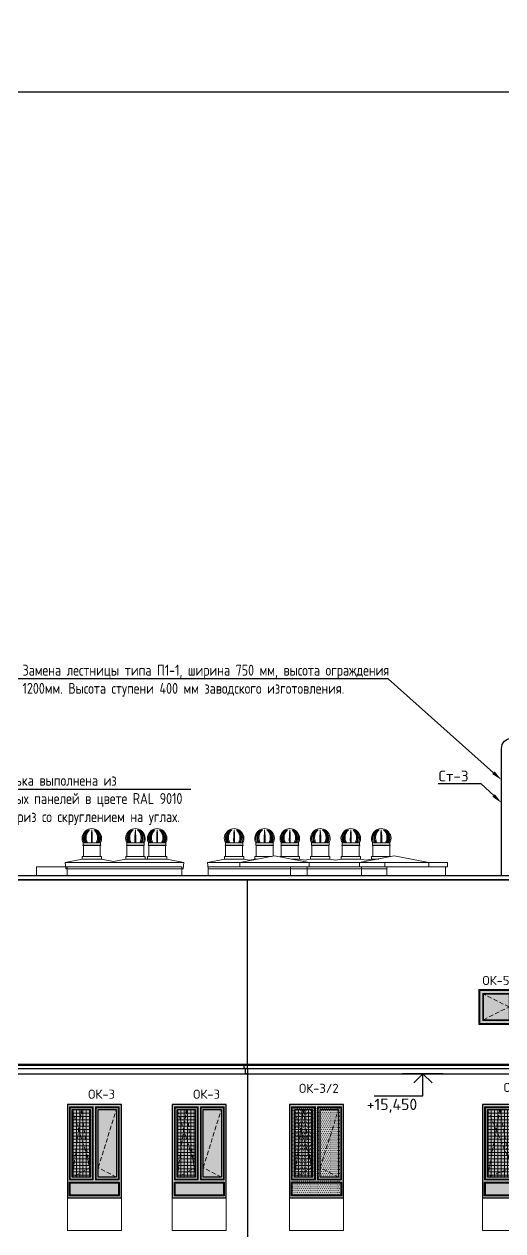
# Model space of a CAD drawing. Header units: millimetres. Extents: x -136099598 to 9192475, y 0 to 555997.
# Drawn here: x -307688 to -296697, y 300397 to 328093 of the extents above; entities that cross this region are included whole.
import ezdxf
from ezdxf import colors
from ezdxf.entities.mleader import LeaderData, LeaderLine
from ezdxf.math import Vec2, Vec3

# ---------------------------------------------------------------- set-up
doc = ezdxf.new("R2010")
doc.units = ezdxf.units.MM
doc.header["$MEASUREMENT"] = 0
doc.linetypes.add('ADSK_Штриховая_ш2 п1', pattern=[3, 2, -1])
doc.layers.get('0').update_dxf_attribs({"color": 250, "lineweight": 9})
doc.layers.add('!_Окно_00_Штрих_Стекло', color=7, linetype='Continuous', lineweight=0, true_color=0x737373)
doc.layers.add('RAL 7016', color=7, linetype='Continuous', lineweight=0, true_color=0x383e42)
for name, color, linetype in [('_RAMKA', 7, 'Continuous'), ('PDF _0', 7, 'Continuous'), ('PDF _PDF _0', 7, 'Continuous'), ('PDF _Текст', 7, 'Continuous')]:
    doc.layers.add(name, color=color, linetype=linetype)
for name, color, linetype, lineweight in [('АР-Выноски', 5, 'Continuous', 5), ('АР_вентшахты', 7, 'Continuous', 18), ('АР_вентшахты задний план', 8, 'Continuous', 18), ('АР_Карниз основная часть 4 этажа', 103, 'Continuous', 30), ('АР_Отметки', 250, 'Continuous', 15), ('Подвал', 250, 'ADSK_Штриховая_ш2 п1', 30), ('РАЗМЕРЫ ВНУТРЕННИЕ', 137, 'Continuous', 5), ('СТЕНЫ кирпич ЛИДЕР', 250, 'Continuous', 15), ('Фасад_тонкие', 7, 'Continuous', 5), ('фасады', 7, 'Continuous', 9)]:
    doc.layers.add(name, color=color, linetype=linetype, lineweight=lineweight)
doc.styles.add('ICOCPEUR', font='isocpeur.ttf')
doc.styles.add('ISOCPEUR', font='isocpeur.ttf', dxfattribs={"width": 0.7})
doc.styles.add('PDF ISOCPEUR', font='isocpeur.ttf')
pattern_1 = [(180, (113, 473.496), (-7e-15, -75), []), (270, (113, 473.496), (75, -1e-14), [])]

# ---------------------------------------------------------------- blocks, each defined once
blk = doc.blocks.new('A$Cb9b29b39')
at = {"layer": '!_Окно_00_Штрих_Стекло'}
h = blk.add_hatch(color=256, dxfattribs=at)
h.dxf.hatch_style = 1
h.set_gradient(color1=(70, 92, 124), color2=(219, 225, 235), name='CURVED')
h.paths.add_polyline_path([(113, 2027), (532, 2027), (532, 473), (113, 473)])
h.paths.add_polyline_path([(1127, 2027), (708, 2027), (708, 473), (1127, 473)])
h.paths.add_polyline_path([(63, 347), (1177, 347), (1177, 63), (63, 63)])
at = {"layer": 'PDF _PDF _0', "lineweight": 0, "true_color": 0x636466}
h = blk.add_hatch(dxfattribs=at)
h.set_pattern_fill('ANSI37', color=251, scale=600, angle=135)
h.set_pattern_definition(pattern_1)
h.paths.add_polyline_path([(532, 473), (532, 2027), (113, 2026), (113, 473)])
at = {"layer": 'RAL 7016'}
h = blk.add_hatch(color=256, dxfattribs=at)
h.dxf.hatch_style = 1
h.paths.add_polyline_path([(0, 0), (1240, 0), (1240, 2140), (0, 2140)])
h.paths.add_polyline_path([(63, 347), (1177, 347), (1177, 63), (63, 63)], flags=16)
h.paths.add_polyline_path([(708, 2027), (1127, 2027), (1127, 473), (708, 473)], flags=16)
h.paths.add_polyline_path([(113, 2027), (532, 2027), (532, 473), (113, 473)], flags=16)
at = {"layer": 'PDF _0', "linetype": 'ADSK_Штриховая_ш2 п1', "lineweight": 0, "ltscale": 50}
for p, q in [((113, 473), (323, 2027)), ((113, 2027), (532, 697)), ((323, 2027), (532, 473)), ((708, 697), (1127, 2027)), ((532, 697), (113, 473)), ((1127, 473), (708, 697))]:
    blk.add_line(p, q, dxfattribs=at)
at = {"layer": 'PDF _Текст'}
for points in [[(0, 0), (1240, 0), (1240, 2140), (0, 2140)], [(113, 2027), (532, 2027), (532, 473), (113, 473)], [(708, 2027), (1127, 2027), (1127, 473), (708, 473)], [(47, 363), (1193, 363), (1193, 47), (47, 47)], [(63, 347), (1177, 347), (1177, 63), (63, 63)]]:
    blk.add_lwpolyline(points, close=True, dxfattribs=at)
at = {"layer": 'РАЗМЕРЫ ВНУТРЕННИЕ'}
for p, q in [((47, 2086), (63, 2070)), ((579, 2070), (595, 2086)), ((662, 2070), (646, 2086)), ((1193, 2086), (1177, 2070)), ((63, 430), (47, 414)), ((579, 430), (595, 414)), ((662, 430), (646, 414)), ((1177, 430), (1193, 414))]:
    blk.add_line(p, q, dxfattribs=at)
at = {"layer": 'РАЗМЕРЫ ВНУТРЕННИЕ', "color": 7}
for points in [[(595, 414), (47, 414), (47, 2086), (595, 2086)], [(646, 414), (1193, 414), (1193, 2086), (646, 2086)]]:
    blk.add_lwpolyline(points, close=True, dxfattribs=at)
at = {"layer": 'РАЗМЕРЫ ВНУТРЕННИЕ'}
for points in [[(63, 430), (579, 430), (579, 2070), (63, 2070)], [(1177, 430), (662, 430), (662, 2070), (1177, 2070)]]:
    blk.add_lwpolyline(points, close=True, dxfattribs=at)
at = {"layer": 'PDF _Текст', "lineweight": 0, "insert": (478, 2274), "char_height": 210, "attachment_point": 7, "style": 'PDF ISOCPEUR'}
blk.add_mtext('ОК-3', dxfattribs=at)
blk = doc.blocks.new('A$Cbb492947')
at = {"layer": '!_Окно_00_Штрих_Стекло'}
h = blk.add_hatch(color=256, dxfattribs=at)
h.dxf.hatch_style = 1
h.set_gradient(color1=(70, 92, 124), color2=(219, 225, 235), name='CURVED')
h.paths.add_polyline_path([(113, 2027), (682, 2027), (682, 473), (113, 473)])
h.paths.add_polyline_path([(1427, 2027), (858, 2027), (858, 473), (1427, 473)])
h.paths.add_polyline_path([(63, 347), (1477, 347), (1477, 63), (63, 63)])
at = {"layer": 'PDF _PDF _0', "lineweight": 0, "true_color": 0x636466}
h = blk.add_hatch(dxfattribs=at)
h.set_pattern_fill('ANSI37', color=251, scale=600, angle=135)
h.set_pattern_definition([(180, (263, 473.496), (-7e-15, -75), []), (270, (263, 473.496), (75, -1e-14), [])])
h.paths.add_polyline_path([(682, 473), (682, 2027), (113, 2026), (113, 474)])
at = {"layer": 'RAL 7016'}
h = blk.add_hatch(color=256, dxfattribs=at)
h.dxf.hatch_style = 1
h.paths.add_polyline_path([(0, 0), (1540, 0), (1540, 2140), (0, 2140)])
h.paths.add_polyline_path([(63, 347), (1477, 347), (1477, 63), (63, 63)], flags=16)
h.paths.add_polyline_path([(858, 2027), (1427, 2027), (1427, 473), (858, 473)], flags=16)
h.paths.add_polyline_path([(113, 2027), (682, 2027), (682, 473), (113, 473)], flags=16)
at = {"layer": 'PDF _0', "linetype": 'ADSK_Штриховая_ш2 п1', "lineweight": 0, "ltscale": 50}
for p, q in [((113, 2027), (682, 697)), ((113, 473), (398, 2027)), ((398, 2027), (682, 473)), ((858, 697), (1427, 2027)), ((682, 697), (113, 473)), ((1427, 473), (858, 697))]:
    blk.add_line(p, q, dxfattribs=at)
at = {"layer": 'PDF _Текст'}
for points in [[(0, 0), (1540, 0), (1540, 2140), (0, 2140)], [(113, 2027), (682, 2027), (682, 473), (113, 473)], [(858, 2027), (1427, 2027), (1427, 473), (858, 473)], [(47, 363), (1493, 363), (1493, 47), (47, 47)], [(63, 347), (1477, 347), (1477, 63), (63, 63)]]:
    blk.add_lwpolyline(points, close=True, dxfattribs=at)
at = {"layer": 'РАЗМЕРЫ ВНУТРЕННИЕ'}
for p, q in [((47, 2086), (63, 2070)), ((729, 2070), (745, 2086)), ((812, 2070), (796, 2086)), ((1493, 2086), (1477, 2070)), ((63, 430), (47, 414)), ((729, 430), (745, 414)), ((812, 430), (796, 414)), ((1477, 430), (1493, 414))]:
    blk.add_line(p, q, dxfattribs=at)
at = {"layer": 'РАЗМЕРЫ ВНУТРЕННИЕ', "color": 7}
for points in [[(745, 414), (47, 414), (47, 2086), (745, 2086)], [(796, 414), (1493, 414), (1493, 2086), (796, 2086)]]:
    blk.add_lwpolyline(points, close=True, dxfattribs=at)
at = {"layer": 'РАЗМЕРЫ ВНУТРЕННИЕ'}
for points in [[(63, 430), (729, 430), (729, 2070), (63, 2070)], [(1477, 430), (812, 430), (812, 2070), (1477, 2070)]]:
    blk.add_lwpolyline(points, close=True, dxfattribs=at)
at = {"layer": 'PDF _Текст', "lineweight": 0, "insert": (483, 2429), "char_height": 210, "attachment_point": 7, "style": 'PDF ISOCPEUR'}
blk.add_mtext('ОК-4', dxfattribs=at)
blk = doc.blocks.new('A$C51732155')
at = {"layer": '!_Окно_00_Штрих_Стекло'}
h = blk.add_hatch(color=256, dxfattribs=at)
h.dxf.hatch_style = 1
h.set_gradient(color1=(70, 92, 124), color2=(219, 225, 235), name='CURVED')
h.paths.add_polyline_path([(104, 106), (693, 106), (693, 695), (104, 695)])
at = {"layer": 'RAL 7016', "ltscale": 100, "transparency": 33554687}
h = blk.add_hatch(color=256, dxfattribs=at)
h.dxf.hatch_style = 1
h.paths.add_polyline_path([(798, 798), (0, 798), (0, 0), (798, 0)])
h.paths.add_polyline_path([(693, 695), (693, 106), (104, 106), (104, 695)], flags=16)
at = {"layer": 'PDF _0', "lineweight": 0}
blk.add_lwpolyline([(89, 710), (708, 710), (709, 92), (89, 92)], close=True, dxfattribs=at)
at = {"layer": 'PDF _0', "linetype": 'ADSK_Штриховая_ш2 п1', "lineweight": 0, "ltscale": 50}
blk.add_lwpolyline([(104, 106), (693, 401), (104, 695)], dxfattribs=at)
at = {"layer": 'PDF _PDF _0', "lineweight": 0}
for points in [[(0, 0), (798, 0), (798, 798), (0, 798)], [(20, 20), (778, 20), (778, 778), (20, 778)], [(693, 106), (104, 106), (104, 695), (693, 695)]]:
    blk.add_lwpolyline(points, close=True, dxfattribs=at)
at = {"layer": 'PDF _Текст', "lineweight": 0, "insert": (81, 902), "char_height": 210, "attachment_point": 7, "style": 'PDF ISOCPEUR'}
blk.add_mtext('ОК-5', dxfattribs=at)
blk = doc.blocks.new('A$C3f7f453c')
at = {"layer": '!_Окно_00_Штрих_Стекло'}
h = blk.add_hatch(color=256, dxfattribs=at)
h.dxf.hatch_style = 1
h.set_gradient(color1=(70, 92, 124), color2=(219, 225, 235), name='CURVED')
h.paths.add_polyline_path([(113, 2027), (532, 2027), (532, 473), (113, 473)])
h.paths.add_polyline_path([(1127, 2027), (708, 2027), (708, 473), (1127, 473)])
h.paths.add_polyline_path([(63, 347), (1177, 347), (1177, 63), (63, 63)])
h = blk.add_hatch()
h.set_pattern_fill('DOTS', color=256, scale=700)
h.set_pattern_definition([(0, (189864.078, -282171.71), (21.875, 43.75), [0, -43.75])])
h.paths.add_polyline_path([(1193, 2086), (47, 2086), (47, 47), (1193, 47)])
at = {"layer": 'PDF _PDF _0', "lineweight": 0, "true_color": 0x636466}
h = blk.add_hatch(dxfattribs=at)
h.set_pattern_fill('ANSI37', color=251, scale=600, angle=135)
h.set_pattern_definition(pattern_1)
h.paths.add_polyline_path([(532, 473), (532, 2027), (113, 2026), (113, 473)])
at = {"layer": 'RAL 7016'}
h = blk.add_hatch(color=256, dxfattribs=at)
h.dxf.hatch_style = 1
h.paths.add_polyline_path([(0, 0), (1240, 0), (1240, 2140), (0, 2140)])
h.paths.add_polyline_path([(63, 347), (1177, 347), (1177, 63), (63, 63)], flags=16)
h.paths.add_polyline_path([(708, 2027), (1127, 2027), (1127, 473), (708, 473)], flags=16)
h.paths.add_polyline_path([(113, 2027), (532, 2027), (532, 473), (113, 473)], flags=16)
at = {"layer": 'PDF _0', "linetype": 'ADSK_Штриховая_ш2 п1', "lineweight": 0, "ltscale": 50}
for p, q in [((113, 473), (323, 2027)), ((113, 2027), (532, 697)), ((323, 2027), (532, 473)), ((708, 697), (1127, 2027)), ((532, 697), (113, 473)), ((1127, 473), (708, 697))]:
    blk.add_line(p, q, dxfattribs=at)
at = {"layer": 'PDF _Текст'}
for points in [[(0, 0), (1240, 0), (1240, 2140), (0, 2140)], [(113, 2027), (532, 2027), (532, 473), (113, 473)], [(708, 2027), (1127, 2027), (1127, 473), (708, 473)], [(47, 363), (1193, 363), (1193, 47), (47, 47)], [(63, 347), (1177, 347), (1177, 63), (63, 63)]]:
    blk.add_lwpolyline(points, close=True, dxfattribs=at)
at = {"layer": 'РАЗМЕРЫ ВНУТРЕННИЕ'}
for p, q in [((47, 2086), (63, 2070)), ((579, 2070), (595, 2086)), ((662, 2070), (646, 2086)), ((1193, 2086), (1177, 2070)), ((63, 430), (47, 414)), ((579, 430), (595, 414)), ((662, 430), (646, 414)), ((1177, 430), (1193, 414))]:
    blk.add_line(p, q, dxfattribs=at)
at = {"layer": 'РАЗМЕРЫ ВНУТРЕННИЕ', "color": 7}
for points in [[(595, 414), (47, 414), (47, 2086), (595, 2086)], [(646, 414), (1193, 414), (1193, 2086), (646, 2086)]]:
    blk.add_lwpolyline(points, close=True, dxfattribs=at)
at = {"layer": 'РАЗМЕРЫ ВНУТРЕННИЕ'}
for points in [[(63, 430), (579, 430), (579, 2070), (63, 2070)], [(1177, 430), (662, 430), (662, 2070), (1177, 2070)]]:
    blk.add_lwpolyline(points, close=True, dxfattribs=at)
at = {"layer": 'PDF _Текст', "lineweight": 0, "insert": (220, 2409), "char_height": 210, "attachment_point": 7, "style": 'PDF ISOCPEUR'}
blk.add_mtext('ОК-3/2', dxfattribs=at)
blk = doc.blocks.new('Карниз основная часть')
at = {"layer": 'АР_Карниз основная часть 4 этажа', "ltscale": 150}
for points in [[(-350192, 304004), (-350242, 304004), (-350242, 304124), (-350272, 304124), (-350272, 304204), (-350192, 304224)], [(-350272, 304204), (-350192, 304204)], [(-350242, 304124), (-350192, 304124)]]:
    blk.add_lwpolyline(points, dxfattribs=at)
blk = doc.blocks.new('_DotSmall')
at = {"color": 0, "linetype": 'ByBlock', "const_width": 0.5}
blk.add_lwpolyline([(-0.0625, 0, 1), (0.0625, 0, 1)], format="xyb", close=True, dxfattribs=at)

msp = doc.modelspace()

# ---------------------------------------------------------------- linework, layer by layer
at = {"layer": '_RAMKA', "ltscale": 100}
msp.add_lwpolyline([(-245672.6, 242529), (-245672.6, 326529), (-366572.1, 326529), (-366572.1, 242529)], close=True, dxfattribs=at)
at = {"layer": 'АР_вентшахты', "ltscale": 150}
for p, q in [((-304021, 308853.6), (-306746.6, 308853.6)), ((-306355.6, 308930.3), (-305912, 308930.3)), ((-306328.8, 308990.6), (-305938.8, 308990.6)), ((-305355.6, 308930.3), (-304912, 308930.3)), ((-305328.8, 308990.6), (-304938.8, 308990.6)), ((-304855.6, 308930.3), (-304412, 308930.3)), ((-304828.8, 308990.6), (-304438.8, 308990.6)), ((-302254.2, 308853.6), (-303479.8, 308853.6)), ((-303088.8, 308930.3), (-302645.2, 308930.3)), ((-303062, 308990.6), (-302672, 308990.6)), ((-301554.2, 308853.6), (-302779.8, 308853.6)), ((-302388.8, 308930.3), (-302328.7, 308930.3)), ((-302362, 308990.6), (-302008, 308990.6)), ((-301783.4, 308990.6), (-301393.4, 308990.6)), ((-298875.6, 308853.6), (-301554.2, 308853.6)), ((-301549.3, 308930.3), (-301366.6, 308930.3)), ((-301110.2, 308930.3), (-300666.7, 308930.3)), ((-301083.5, 308990.6), (-300693.5, 308990.6)), ((-300410.2, 308930.3), (-299966.6, 308930.3)), ((-300383.4, 308990.6), (-299993.4, 308990.6)), ((-299710.2, 308930.3), (-299546.6, 308930.3)), ((-299683.5, 308990.6), (-299293.5, 308990.6)), ((-304037.1, 308703.5), (-306730.5, 308703.5)), ((-302270.3, 308703.5), (-303463.7, 308703.5)), ((-301570.3, 308703.5), (-302763.7, 308703.5)), ((-299357.1, 308703.5), (-301572, 308703.5))]:
    msp.add_line(p, q, dxfattribs=at)
at = {"layer": 'АР_вентшахты', "color": 18, "ltscale": 150, "true_color": 0x000000}
for points in [[(-306338.8, 309240.6), (-305928.8, 309240.6), (-305928.8, 309250.6), (-306338.8, 309250.6)], [(-306333.8, 309250.6), (-305933.8, 309250.6), (-305933.8, 309300.6), (-306333.8, 309300.6)], [(-306328.8, 308990.6), (-305938.8, 308990.6), (-305938.8, 309240.6), (-306328.8, 309240.6)], [(-305338.8, 309240.6), (-304928.8, 309240.6), (-304928.8, 309250.6), (-305338.8, 309250.6)], [(-305333.8, 309250.6), (-304933.8, 309250.6), (-304933.8, 309300.6), (-305333.8, 309300.6)], [(-305328.8, 308990.6), (-304938.8, 308990.6), (-304938.8, 309240.6), (-305328.8, 309240.6)], [(-304838.8, 309240.6), (-304428.8, 309240.6), (-304428.8, 309250.6), (-304838.8, 309250.6)], [(-304833.8, 309250.6), (-304433.8, 309250.6), (-304433.8, 309300.6), (-304833.8, 309300.6)], [(-304828.8, 308990.6), (-304438.8, 308990.6), (-304438.8, 309240.6), (-304828.8, 309240.6)], [(-303072, 309240.6), (-302662, 309240.6), (-302662, 309250.6), (-303072, 309250.6)], [(-303067, 309250.6), (-302667, 309250.6), (-302667, 309300.6), (-303067, 309300.6)], [(-303062, 308990.6), (-302672, 308990.6), (-302672, 309240.6), (-303062, 309240.6)], [(-302372, 309240.6), (-301962, 309240.6), (-301962, 309250.6), (-302372, 309250.6)], [(-302367, 309250.6), (-301967, 309250.6), (-301967, 309300.6), (-302367, 309300.6)], [(-301793.4, 309240.6), (-301383.4, 309240.6), (-301383.4, 309250.6), (-301793.4, 309250.6)], [(-301788.4, 309250.6), (-301388.4, 309250.6), (-301388.4, 309300.6), (-301788.4, 309300.6)], [(-301783.4, 308990.6), (-301393.4, 308990.6), (-301393.4, 309240.6), (-301783.4, 309240.6)], [(-301093.5, 309240.6), (-300683.5, 309240.6), (-300683.5, 309250.6), (-301093.5, 309250.6)], [(-301088.5, 309250.6), (-300688.5, 309250.6), (-300688.5, 309300.6), (-301088.5, 309300.6)], [(-301083.5, 308990.6), (-300693.5, 308990.6), (-300693.5, 309240.6), (-301083.5, 309240.6)], [(-300393.4, 309240.6), (-299983.4, 309240.6), (-299983.4, 309250.6), (-300393.4, 309250.6)], [(-300388.4, 309250.6), (-299988.4, 309250.6), (-299988.4, 309300.6), (-300388.4, 309300.6)], [(-300383.4, 308990.6), (-299993.4, 308990.6), (-299993.4, 309240.6), (-300383.4, 309240.6)], [(-299693.5, 309240.6), (-299283.5, 309240.6), (-299283.5, 309250.6), (-299693.5, 309250.6)], [(-299688.5, 309250.6), (-299288.5, 309250.6), (-299288.5, 309300.6), (-299688.5, 309300.6)], [(-299683.5, 308990.6), (-299293.5, 308990.6), (-299293.5, 309240.6), (-299683.5, 309240.6)]]:
    msp.add_lwpolyline(points, close=True, dxfattribs=at)
for points in [[(-306133.8, 309300.6), (-306143.8, 309300.6)], [(-305133.8, 309300.6), (-305143.8, 309300.6)], [(-304633.8, 309300.6), (-304643.8, 309300.6)], [(-302867, 309300.6), (-302877, 309300.6)], [(-301972, 308997.4), (-301972, 309240.6), (-302362, 309240.6), (-302362, 308990.6), (-302008, 308990.6)], [(-302167, 309300.6), (-302177, 309300.6)], [(-301588.4, 309300.6), (-301598.4, 309300.6)], [(-300888.5, 309300.6), (-300898.5, 309300.6)], [(-300188.4, 309300.6), (-300198.4, 309300.6)], [(-299488.5, 309300.6), (-299498.5, 309300.6)]]:
    msp.add_lwpolyline(points, dxfattribs=at)
at = {"layer": 'АР_вентшахты', "ltscale": 150}
for points in [[(-306328.8, 308990.6), (-306355.6, 308990.6), (-306355.6, 308930.3), (-306746.6, 308853.6), (-306730.5, 308703.5)], [(-305938.8, 308990.6), (-305912, 308990.6), (-305912, 308930.3), (-305633.8, 308875.7)], [(-305328.8, 308990.6), (-305355.6, 308990.6), (-305355.6, 308930.3), (-305633.8, 308875.7)], [(-304938.8, 308990.6), (-304912, 308990.6), (-304912, 308930.3), (-304883.8, 308924.8)], [(-304828.8, 308990.6), (-304855.6, 308990.6), (-304855.6, 308930.3), (-304883.8, 308924.8)], [(-304438.8, 308990.6), (-304412, 308990.6), (-304412, 308930.3), (-304021, 308853.6), (-304037.1, 308703.5)], [(-303062, 308990.6), (-303088.8, 308990.6), (-303088.8, 308930.3), (-303479.8, 308853.6), (-303463.7, 308703.5)], [(-302737, 308853.6), (-301141, 308853.6), (-301939, 309003.6), (-302737, 308853.6), (-302737, 308753.6), (-301141, 308753.6), (-301141, 308853.6)], [(-302672, 308990.6), (-302645.2, 308990.6), (-302645.2, 308930.3), (-302517, 308905.2)], [(-302362, 308990.6), (-302388.8, 308990.6), (-302388.8, 308930.3), (-302517, 308905.2)], [(-301783.4, 308990.6), (-301810.2, 308990.6), (-301810.2, 308979.4)], [(-301393.4, 308990.6), (-301366.6, 308990.6), (-301366.6, 308930.3), (-301238.4, 308905.2)], [(-301083.5, 308990.6), (-301110.2, 308990.6), (-301110.2, 308930.3), (-301238.4, 308905.2)], [(-300693.5, 308990.6), (-300666.7, 308990.6), (-300666.7, 308930.3), (-300538.4, 308905.2)], [(-300383.4, 308990.6), (-300410.2, 308990.6), (-300410.2, 308930.3), (-300538.4, 308905.2)], [(-299993.4, 308990.6), (-299966.6, 308990.6), (-299966.6, 308930.3), (-299838.4, 308905.2)], [(-299990, 308853.6), (-298394, 308853.6), (-299192, 309003.6), (-299990, 308853.6), (-299990, 308753.6), (-298394, 308753.6), (-298394, 308853.6)], [(-299683.5, 308990.6), (-299710.2, 308990.6), (-299710.2, 308930.3), (-299838.4, 308905.2)], [(-299293.5, 308990.6), (-299266.7, 308990.6), (-299266.7, 308988.1)]]:
    msp.add_lwpolyline(points, dxfattribs=at)
for points in [[(-299407.1, 308753.6), (-297966.9, 308753.6), (-297966.9, 308853.6), (-299407.1, 308853.6)], [(-306703.8, 308553.5), (-304065.5, 308553.5), (-304065.5, 308753.6), (-306703.8, 308753.6)], [(-303462, 308553.5), (-301572, 308553.5), (-301572, 308753.6), (-303462, 308753.6)], [(-299357.1, 308553.5), (-298016.9, 308553.5), (-298016.9, 308753.6), (-299357.1, 308753.6)]]:
    msp.add_lwpolyline(points, close=True, dxfattribs=at)
at = {"layer": 'АР_вентшахты', "color": 18, "ltscale": 150, "true_color": 0x000000}
for centre, radius, start, end in [((-306133.8, 309403.7), 225, 332.73396, 207.26604), ((-306108.8, 309404.6), 225.4, 118.00131, 207.48123), ((-306057.2, 309408.3), 250.9, 128.87146, 205.42028), ((-306058.8, 309412.2), 229.1, 123.3081, 209.17251), ((-306017, 309420.9), 248, 132.52073, 209.0317), ((-303878.6, 309377.6), 2266.5, 174.27442, 181.94602), ((-308389, 309377.6), 2266.5, 358.05398, 5.72558), ((-306208.8, 309412.2), 229.1, 330.82749, 56.6919), ((-306250.6, 309420.9), 248, 330.9683, 47.47927), ((-306210.4, 309408.3), 250.9, 334.57972, 51.12854), ((-306158.8, 309404.6), 225.4, 332.51877, 61.99869), ((-305133.8, 309403.7), 225, 332.73396, 207.26604), ((-305108.8, 309404.6), 225.4, 118.00131, 207.48123), ((-305057.2, 309408.3), 250.9, 128.87146, 205.42028), ((-305058.8, 309412.2), 229.1, 123.3081, 209.17251), ((-305017, 309420.9), 248, 132.52073, 209.0317), ((-302878.6, 309377.6), 2266.5, 174.27442, 181.94602), ((-307389, 309377.6), 2266.5, 358.05398, 5.72558), ((-305208.8, 309412.2), 229.1, 330.82749, 56.6919), ((-305250.6, 309420.9), 248, 330.9683, 47.47927), ((-305210.4, 309408.3), 250.9, 334.57972, 51.12854), ((-305158.8, 309404.6), 225.4, 332.51877, 61.99869), ((-304633.8, 309403.7), 225, 332.73396, 207.26604), ((-304608.8, 309404.6), 225.4, 118.00131, 207.48123), ((-304557.2, 309408.3), 250.9, 128.87146, 205.42028), ((-304558.8, 309412.2), 229.1, 123.3081, 209.17251), ((-304517, 309420.9), 248, 132.52073, 209.0317), ((-302378.6, 309377.6), 2266.5, 174.27442, 181.94602), ((-306889, 309377.6), 2266.5, 358.05398, 5.72558), ((-304708.8, 309412.2), 229.1, 330.82749, 56.6919), ((-304750.6, 309420.9), 248, 330.9683, 47.47927), ((-304710.4, 309408.3), 250.9, 334.57972, 51.12854), ((-304658.8, 309404.6), 225.4, 332.51877, 61.99869), ((-302867, 309403.7), 225, 332.73396, 207.26604), ((-302842, 309404.6), 225.4, 118.00131, 207.48123), ((-302790.4, 309408.3), 250.9, 128.87146, 205.42028), ((-302792, 309412.2), 229.1, 123.3081, 209.17251), ((-302750.2, 309420.9), 248, 132.52073, 209.0317), ((-300611.8, 309377.6), 2266.5, 174.27442, 181.94602), ((-305122.2, 309377.6), 2266.5, 358.05398, 5.72558), ((-302942, 309412.2), 229.1, 330.82749, 56.6919), ((-302983.8, 309420.9), 248, 330.9683, 47.47927), ((-302943.6, 309408.3), 250.9, 334.57972, 51.12854), ((-302892, 309404.6), 225.4, 332.51877, 61.99869), ((-302167, 309403.7), 225, 332.73396, 207.26604), ((-302142, 309404.6), 225.4, 118.00131, 207.48123), ((-302090.4, 309408.3), 250.9, 128.87146, 205.42028), ((-302092, 309412.2), 229.1, 123.3081, 209.17251), ((-302050.2, 309420.9), 248, 132.52073, 209.0317), ((-299911.8, 309377.6), 2266.5, 174.27442, 181.94602), ((-304422.2, 309377.6), 2266.5, 358.05398, 5.72558), ((-302242, 309412.2), 229.1, 330.82749, 56.6919), ((-302283.8, 309420.9), 248, 330.9683, 47.47927), ((-302243.6, 309408.3), 250.9, 334.57972, 51.12854), ((-302192, 309404.6), 225.4, 332.51877, 61.99869), ((-301588.4, 309403.7), 225, 332.73396, 207.26604), ((-301563.4, 309404.6), 225.4, 118.00131, 207.48123), ((-301511.8, 309408.3), 250.9, 128.87146, 205.42028), ((-301513.4, 309412.2), 229.1, 123.3081, 209.17251), ((-301471.6, 309420.9), 248, 132.52073, 209.0317), ((-299333.3, 309377.6), 2266.5, 174.27442, 181.94602), ((-303843.6, 309377.6), 2266.5, 358.05398, 5.72558), ((-301663.4, 309412.2), 229.1, 330.82749, 56.6919), ((-301705.2, 309420.9), 248, 330.9683, 47.47927), ((-301665.1, 309408.3), 250.9, 334.57972, 51.12854), ((-301613.4, 309404.6), 225.4, 332.51877, 61.99869), ((-300888.5, 309403.7), 225, 332.73396, 207.26604), ((-300863.5, 309404.6), 225.4, 118.00131, 207.48123), ((-300811.8, 309408.3), 250.9, 128.87146, 205.42028), ((-300813.5, 309412.2), 229.1, 123.3081, 209.17251), ((-300771.7, 309420.9), 248, 132.52073, 209.0317), ((-298633.3, 309377.6), 2266.5, 174.27442, 181.94602), ((-303143.6, 309377.6), 2266.5, 358.05398, 5.72558), ((-300963.5, 309412.2), 229.1, 330.82749, 56.6919), ((-301005.2, 309420.9), 248, 330.9683, 47.47927), ((-300965.1, 309408.3), 250.9, 334.57972, 51.12854), ((-300913.5, 309404.6), 225.4, 332.51877, 61.99869), ((-300188.4, 309403.7), 225, 332.73396, 207.26604), ((-300163.4, 309404.6), 225.4, 118.00131, 207.48123), ((-300111.8, 309408.3), 250.9, 128.87146, 205.42028), ((-300113.4, 309412.2), 229.1, 123.3081, 209.17251), ((-300071.6, 309420.9), 248, 132.52073, 209.0317), ((-297933.3, 309377.6), 2266.5, 174.27442, 181.94602), ((-302443.6, 309377.6), 2266.5, 358.05398, 5.72558), ((-300263.4, 309412.2), 229.1, 330.82749, 56.6919), ((-300305.2, 309420.9), 248, 330.9683, 47.47927), ((-300265.1, 309408.3), 250.9, 334.57972, 51.12854), ((-300213.4, 309404.6), 225.4, 332.51877, 61.99869), ((-299488.5, 309403.7), 225, 332.73396, 207.26604), ((-299463.5, 309404.6), 225.4, 118.00131, 207.48123), ((-299411.8, 309408.3), 250.9, 128.87146, 205.42028), ((-299413.5, 309412.2), 229.1, 123.3081, 209.17251), ((-299371.7, 309420.9), 248, 132.52073, 209.0317), ((-297233.3, 309377.6), 2266.5, 174.27442, 181.94602), ((-301743.6, 309377.6), 2266.5, 358.05398, 5.72558), ((-299563.5, 309412.2), 229.1, 330.82749, 56.6919), ((-299605.2, 309420.9), 248, 330.9683, 47.47927), ((-299565.1, 309408.3), 250.9, 334.57972, 51.12854), ((-299513.5, 309404.6), 225.4, 332.51877, 61.99869)]:
    msp.add_arc(centre, radius, start, end, dxfattribs=at)
at = {"layer": 'АР_вентшахты задний план', "ltscale": 150}
for points in [[(-307407, 308553.5), (-306703.8, 308553.5), (-306703.8, 308753.6), (-307407, 308753.6)], [(-301572, 308553.5), (-301191, 308553.5), (-301191, 308753.6), (-301572, 308753.6)], [(-301191, 308553.5), (-299940, 308553.5), (-299940, 308753.6), (-301191, 308753.6)], [(-299940, 308553.5), (-299357.1, 308553.5), (-299357.1, 308753.6), (-299940, 308753.6)]]:
    msp.add_lwpolyline(points, close=True, dxfattribs=at)
at = {"layer": 'АР_Карниз основная часть 4 этажа', "ltscale": 150}
for points in [[(-310755.8, 304222.7), (-281257, 304222.7)], [(-310755.8, 304202.7), (-281257, 304202.7)], [(-310755.8, 304122.7), (-281257, 304122.7)], [(-310755.8, 304002.7), (-281257, 304003.6)]]:
    msp.add_lwpolyline(points, dxfattribs=at)
at = {"layer": 'СТЕНЫ кирпич ЛИДЕР', "lineweight": 30, "ltscale": 100}
for p, q in [((-350192, 308453.6), (-281257, 308453.6)), ((-302553.9, 287956.6), (-302557, 308453.6))]:
    msp.add_line(p, q, dxfattribs=at)
msp.add_lwpolyline([(-350192, 308553.5), (-281256.6, 308553.5), (-281256.6, 308453.6), (-350192, 308453.6)], close=True, dxfattribs=at)
at = {"layer": 'СТЕНЫ кирпич ЛИДЕР', "ltscale": 100}
for points in [[(-306696.1, 301153.6), (-305456, 301153.6), (-305456, 300405.1), (-306696.1, 300405.1)], [(-304286.1, 301153.6), (-303046, 301153.6), (-303046, 300405.1), (-304286.1, 300405.1)], [(-301597, 301153.6), (-300356.8, 301153.6), (-300356.8, 300405.1), (-301597, 300405.1)], [(-297162, 301153.6), (-295621.8, 301153.6), (-295621.8, 300405.1), (-297162, 300405.1)]]:
    msp.add_lwpolyline(points, close=True, dxfattribs=at)
at = {"layer": 'Фасад_тонкие', "lineweight": 25}
msp.add_line((-298066.9, 304003.6), (-299001.9, 304003.6), dxfattribs=at)
msp.add_lwpolyline([(-299650.1, 303493.6), (-298534.4, 303493.6), (-298534.4, 304003.6), (-298321.1, 303794.7), (-298534.4, 304003.6), (-298743.4, 303794.7)], dxfattribs=at)
at = {"layer": 'фасады', "lineweight": 30, "ltscale": 150, "elevation": 0}
msp.add_lwpolyline([(-296726.6, 308553.3), (-296726.6, 311469.4, -0.428318), (-296498.6, 311697.4), (-296358.6, 311697.4, -0.4282879), (-296130.6, 311469.4), (-296130.6, 311100.4)], format="xyb", dxfattribs=at)

# ---------------------------------------------------------------- block references
at = {"ltscale": 150}
msp.add_blockref('A$C3f7f453c', (-301597, 301153.6), dxfattribs=at)
at = {"layer": 'АР_Карниз основная часть 4 этажа'}
msp.add_blockref('Карниз основная часть', (47636.8, -0.8), dxfattribs=at)
at = {"layer": 'Подвал', "ltscale": 150}
for name, p in [('A$C51732155', (-297247, 305135.4)), ('A$Cb9b29b39', (-306696.1, 301153.6)), ('A$Cb9b29b39', (-304286.1, 301153.6)), ('A$Cbb492947', (-297162, 301153.6))]:
    msp.add_blockref(name, p, dxfattribs=at)

# ---------------------------------------------------------------- texts
at = {"layer": 'PDF _0', "color": 18, "lineweight": 25, "true_color": 0x000000, "insert": (-298663, 303431.6), "char_height": 262.49, "width": 905.602, "attachment_point": 3, "style": 'PDF ISOCPEUR'}
msp.add_mtext('+15,450', dxfattribs=at)

# ---------------------------------------------------------------- leaders
at = {"layer": 'АР-Выноски'}
ml = msp.add_multileader_mtext('Standard', dxfattribs=at)
ml.set_content('{\\W0.8;Замена лестницы типа П1-1, ширина 750 мм, высота ограждения 1200мм. Высота ступени 400 мм заводского изготовления.}', color=256, style='ICOCPEUR')
ml.set_leader_properties()
ml.build(insert=Vec2(0, 0))
ml.multileader.update_dxf_attribs({"text_left_attachment_type": 6, "text_right_attachment_type": 6, "dogleg_length": 100, "arrow_head_size": 250})
ctx = ml.context
ctx.base_point, ctx.char_height, ctx.arrow_head_size, ctx.landing_gap_size, ctx.plane_origin = Vec3(-307749.4, 313064.9, 0), 250, 250, 25, Vec3(-287417.7, 311176, 0)
ctx.left_attachment, ctx.right_attachment = 6, 6
notes = []
notes.append((ctx, [(0, (1, 1, 0), (-299329.4, 313064.9, 0), (-1, 0), 100, [(0, [(-296726.6, 310745.8, 0)], 0, [])])]))
ctx.mtext.insert, ctx.mtext.width, ctx.mtext.defined_height, ctx.mtext.flow_direction = Vec3(-307724.4, 313389.9, 0), 9186.444, 5775.2, 5
ml = msp.add_multileader_mtext('Standard', dxfattribs=at)
ml.set_content('\\A1;{\\W0.8;Отделка фриза козырька выполнена из \\A0;алюминиевых фасадных панелей в цвете RAL 9010\\A1; (НГ). Предусмотреть фриз со скруглением на углах. }', color=256, style='ICOCPEUR')
ml.set_leader_properties()
ml.build(insert=Vec2(0, 0))
ml.multileader.update_dxf_attribs({"text_left_attachment_type": 6, "text_right_attachment_type": 6, "dogleg_length": 100, "arrow_head_size": 250})
ctx = ml.context
ctx.base_point, ctx.char_height, ctx.arrow_head_size, ctx.landing_gap_size, ctx.plane_origin = Vec3(-310650.1, 310536.1), 250, 250, 25, Vec3(-305407.5, 284824.6)
ctx.left_attachment, ctx.right_attachment = 6, 6
notes.append((ctx, [(1, (1, 1, 0), (-310750.1, 310536.1), (1, 0), 100, [(0, [(-314227.3, 292565.3)], 0, [])])]))
ctx.mtext.insert, ctx.mtext.width, ctx.mtext.defined_height, ctx.mtext.flow_direction = Vec3(-310625.1, 310861.1), 6696.285, 1411.4, 5
ml = msp.add_multileader_mtext('Standard', dxfattribs=at)
ml.set_content('\\A1;Ст-3', color=256, style='ICOCPEUR')
ml.set_leader_properties()
ml.build(insert=Vec2(0, 0))
ml.multileader.update_dxf_attribs({"text_left_attachment_type": 6, "text_right_attachment_type": 6, "dogleg_length": 100, "arrow_head_size": 250})
ctx = ml.context
ctx.base_point, ctx.char_height, ctx.arrow_head_size, ctx.landing_gap_size, ctx.plane_origin = Vec3(-298198.1, 310660, 0), 250, 250, 25, Vec3(-301385.8, 309612.5, 0)
ctx.left_attachment, ctx.right_attachment = 6, 6
notes.append((ctx, [(0, (1, 1, 0), (-297193.4, 310660, 0), (-1, 0), 254.7, [(0, [(-296726.6, 310217.6, 0)], 0, [])])]))
ctx.mtext.insert, ctx.mtext.width, ctx.mtext.flow_direction = Vec3(-298173.1, 310960, 0), 4074.825, 5
at = {"layer": 'АР_Отметки'}
ml = msp.add_multileader_mtext('Standard', dxfattribs=at)
ml.set_content('Л.4', color=256, style='ISOCPEUR')
ml.set_leader_properties(color=256, linetype='Continuous', lineweight=-1)
ml.set_arrow_properties(name='DOTSMALL')
ml.build(insert=Vec2(0, 0))
ml.multileader.update_dxf_attribs({"has_text_frame": 1, "text_left_attachment_type": 4, "text_right_attachment_type": 4, "dogleg_length": 100, "arrow_head_size": 180})
ctx = ml.context
ctx.base_point, ctx.char_height, ctx.arrow_head_size, ctx.landing_gap_size, ctx.plane_origin = Vec3(-311135.8, 538598.3), 250, 180, 50, Vec3(-283015.4, 526440.7)
ctx.left_attachment, ctx.right_attachment = 4, 4
notes.append((ctx, [(0, (0, 0, 0), (0, 0), (1, 0), 1, [])]))
ctx.mtext.insert, ctx.mtext.width, ctx.mtext.line_spacing_style, ctx.mtext.flow_direction = Vec3(-311085.8, 538931.7), 852.697, 2, 5
ml = msp.add_multileader_mtext('Standard', dxfattribs=at)
ml.set_content('+19,400', color=256, style='ISOCPEUR')
ml.set_leader_properties(color=256, linetype='Continuous', lineweight=-1)
ml.set_arrow_properties(name='DOTSMALL')
ml.build(insert=Vec2(0, 0))
ml.multileader.update_dxf_attribs({"has_text_frame": 1, "text_left_attachment_type": 4, "text_right_attachment_type": 4, "dogleg_length": 100, "arrow_head_size": 180})
ctx = ml.context
ctx.base_point, ctx.char_height, ctx.arrow_head_size, ctx.landing_gap_size, ctx.plane_origin = Vec3(-322660.1, 485151.1), 250, 180, 50, Vec3(-322657.2, 482963.8)
ctx.left_attachment, ctx.right_attachment = 4, 4
notes.append((ctx, [(0, (0, 0, 0), (0, 0), (1, 0), 1, [])]))
ctx.mtext.insert, ctx.mtext.width, ctx.mtext.defined_height, ctx.mtext.line_spacing_style, ctx.mtext.flow_direction = Vec3(-322610.1, 485484.5), 696.035, 776.5, 2, 5
for ctx, leaders in notes:
    for number, flags, end, landing, length, lines in leaders:
        leader = LeaderData()
        leader.index, (leader.has_last_leader_line, leader.has_dogleg_vector, leader.attachment_direction) = number, flags
        leader.last_leader_point, leader.dogleg_vector, leader.dogleg_length = Vec3(end), Vec3(landing), length
        for number, points, colour, breaks in lines:
            line = LeaderLine()
            line.index, line.vertices, line.color, line.breaks = number, Vec3.list(points), colors.encode_raw_color(colour), breaks
            leader.lines.append(line)
        ctx.leaders.append(leader)

doc.saveas('drawing.dxf')
